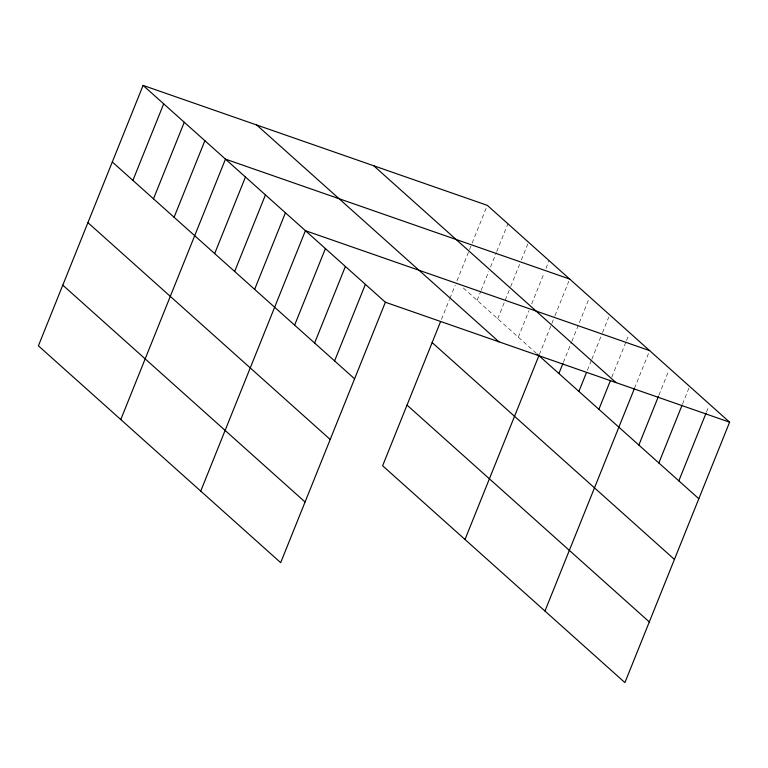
<?xml version="1.0" encoding="UTF-8"?>
<svg xmlns="http://www.w3.org/2000/svg" width="768" height="768" viewBox="0 0 768 768"><rect width="100%" height="100%" fill="white"/><g stroke="black" fill="none" stroke-linecap="round" stroke-linejoin="round"><path stroke-width="0.58" stroke-dasharray="3.84 2.88" d="M441.466 319.411L449.443 299.558M449.885 298.454L455.213 285.216M456.989 280.79L471.706 244.176M472.157 243.072L486.874 206.448M477.13 300.336L480.701 291.456M481.152 290.352L488.736 271.488M490.512 267.043L496.31 252.624M496.762 251.51L507.917 223.776M497.731 318.768L510.221 287.702M510.662 286.589L519.581 264.394M521.366 259.958L528.509 242.198M518.323 337.2L529.027 310.57M531.706 303.907L544.195 272.842M545.981 268.397L549.101 260.63M539.357 354.518L551.405 324.557M551.856 323.453L554.525 316.79M554.976 315.686L568.8 281.28M563.366 362.419L571.392 342.451M571.843 341.338L589.238 298.061M587.366 370.33L591.379 360.336M591.83 359.232L602.083 333.706M602.534 332.602L608.774 317.059M611.818 377.117L626.093 341.606M626.534 340.502L628.771 334.954M634.483 388.349L648.758 352.838M658.934 395.146L668.746 370.733M682.483 404.15L689.174 387.514M706.493 412.061L708.72 406.512M463.402 288.048L536.342 353.328"/><path stroke-width="1.15" d="M143.088 85.402L38.4 345.821L280.685 562.656L385.373 302.237L143.088 85.402L487.315 205.344L729.6 422.179L624.912 682.598L382.627 465.763L440.573 321.619M132.902 180.394L163.68 103.834M153.494 198.826L184.272 122.266M174.086 217.258L204.874 140.698M120.778 419.549L225.466 159.13L569.693 279.062M214.675 253.584L245.453 177.014M234.662 271.469L265.44 194.909M254.65 289.363L285.427 212.794M200.726 491.107L305.414 230.688L649.651 350.621M294.624 325.142L325.402 248.573M314.611 343.027L345.389 266.467M334.598 360.912L365.386 284.352M465.005 539.482L538.915 355.632M558.902 373.517L562.915 363.533M578.89 391.411L586.474 372.547M598.877 409.296L610.474 380.448M544.963 611.04L634.483 388.349M638.861 445.075L658.483 396.25M658.848 462.97L682.042 405.264M678.835 480.854L706.042 413.165M385.373 302.237L729.6 422.179M373.718 165.763L616.003 382.598M537.197 354.096L698.822 498.739M256.685 124.982L498.97 341.818M432.154 342.576L674.429 559.411M407.021 405.091L649.306 621.926M112.31 161.971L354.586 378.806M87.917 222.643L330.202 439.478M62.794 285.149L305.069 501.984"/></g></svg>
